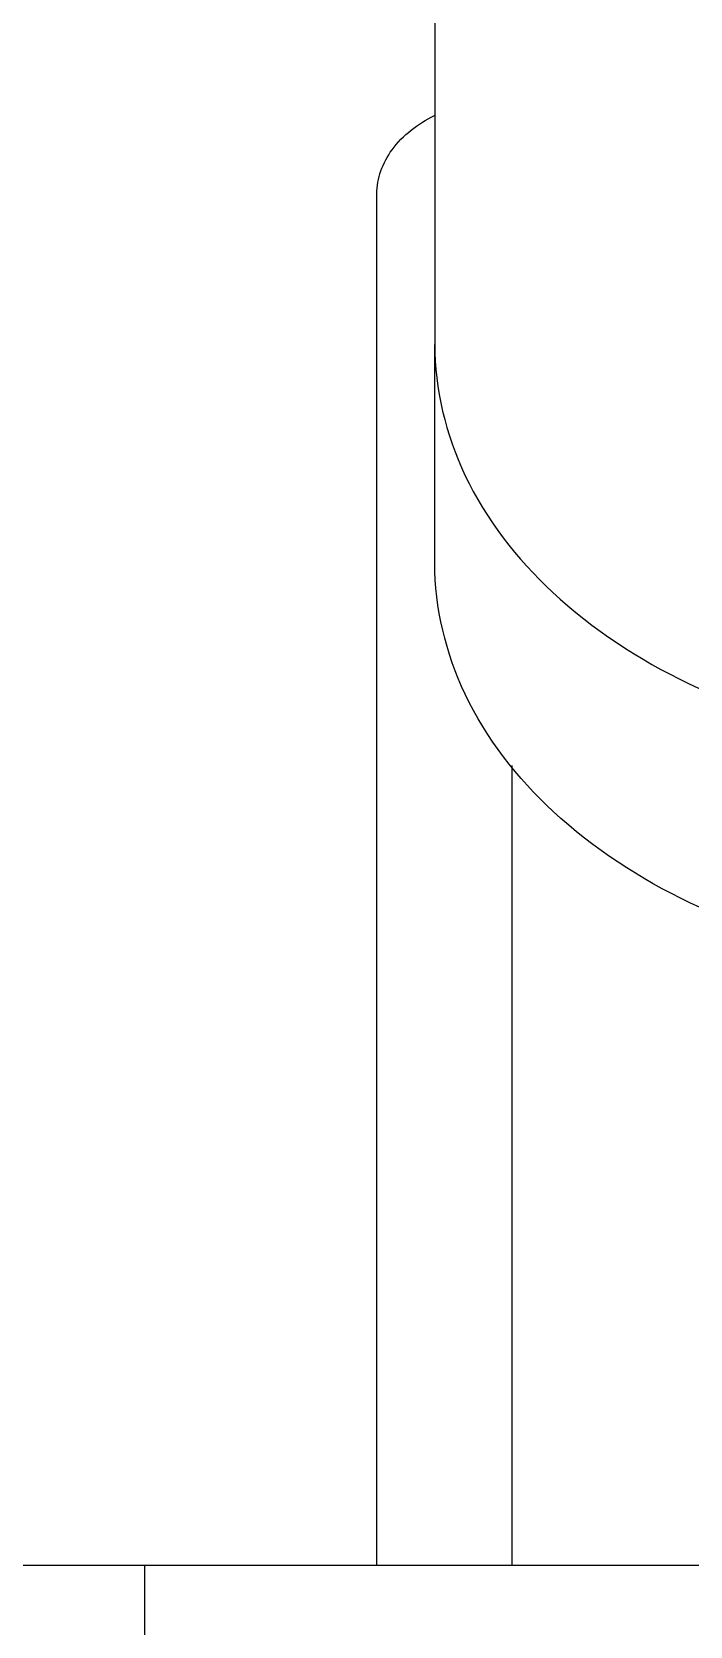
# Model space of a CAD drawing. Extents: x 1031190 to 1725648, y 733081 to 1571294.
# Drawn here: x 1136677.6 to 1136829.1, y 1238344.6 to 1238711.5 of the extents above; entities that cross this region are included whole.
import ezdxf

# ---------------------------------------------------------------- set-up
doc = ezdxf.new("R2010")
doc.units = 0
doc.header["$LTSCALE"] = 1000
doc.header["$MEASUREMENT"] = 0

msp = doc.modelspace()

# ---------------------------------------------------------------- linework, layer by layer
at = {"linetype": 'Continuous'}
for p, q in [((1136770.31, 1238982.51), (1136770.31, 1238639.59)), ((1136756.96, 1238358.6), (1136756.96, 1238674.19)), ((1136770.31, 1238589.26), (1136770.31, 1238639.59)), ((1136788.1, 1238358.6), (1136788.1, 1238542.66)), ((1136667.99, 1238358.6), (1137032.78, 1238358.6)), ((1136703.58, 1235398.99), (1136703.58, 1238358.6))]:
    msp.add_line(p, q, dxfattribs=at)
for points, knots in [([(1136756.96, 1238674.19), (1136756.96, 1238677.78), (1136759.94, 1238685.6), (1136766.48, 1238690.36), (1136770.22, 1238692.22)], [0, 0, 0, 0, 0.461863, 1, 1, 1, 1]), ([(1136770.31, 1238639.59), (1136770.31, 1238629.29), (1136775.6, 1238607.55), (1136797.13, 1238580.14), (1136829.02, 1238559.45), (1136854.36, 1238551.37), (1136867.82, 1238548.71)], [0, 0, 0, 0, 0.215425, 0.450209, 0.712909, 1, 1, 1, 1]), ([(1136868.32, 1238498.28), (1136854.8, 1238500.91), (1136829.35, 1238508.95), (1136797.29, 1238529.65), (1136775.64, 1238557.11), (1136770.31, 1238578.93), (1136770.31, 1238589.26)], [0, 0, 0, 0, 0.287138, 0.549903, 0.784677, 1, 1, 1, 1])]:
    msp.add_open_spline(points, degree=3, knots=knots, dxfattribs=at)

doc.saveas('drawing.dxf')
